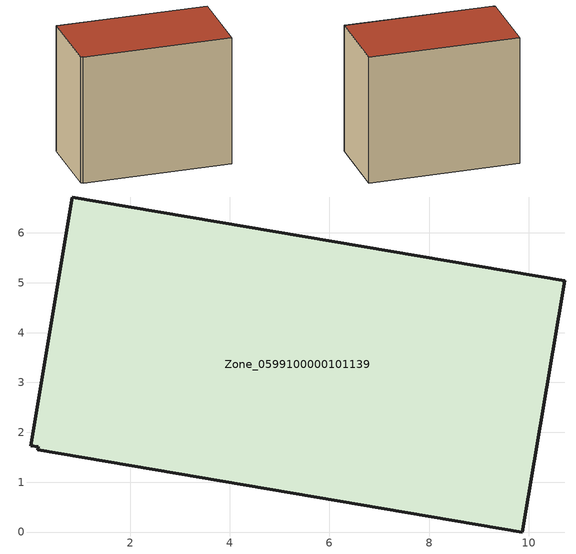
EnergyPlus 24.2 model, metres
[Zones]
Zone_0599100000101139
 floor ground (C_G): 9.87,0 0.15,1.65 0.16,1.71 0.01,1.73 0.84,6.72 10.72,5.04 z0
 wall outside (C_F): 9.87,0 10.72,5.04 0.84,6.72 0.01,1.73 0.16,1.71 0.15,1.65 9.87,0 z0:8.73
 roof outside (C_R): 0.15,1.65 9.87,0 10.72,5.04 0.84,6.72 0.01,1.73 0.16,1.71 z8.73
[BUILDING]
Pand.0599100000101139: North Axis=0; Terrain=City; Loads Convergence Tolerance Value=0.04; Temperature Convergence Tolerance Value=0.4; Solar Distribution=FullExterior; Maximum Number of Warmup Days=25; Minimum Number of Warmup Days=1
[Site:Location]
Rotterdam.The.Hague.AP_ZH_NLD Design_Conditions: Latitude=51.96; Longitude=4.45; Time Zone=1; Elevation=-4.5
[SITE:GROUNDTEMPERATURE:BUILDINGSURFACE]
18, 18, 18, 18, 18, 18, 18, 18, 18, 18, 18, 18
[MATERIAL] Thermal Absorptance=0.9; Solar Absorptance=0.7; Visible Absorptance=0.7
Name | Roughness | Thickness | Conductivity | Density | Specific Heat
G.TI.1975-1991 | MediumSmooth | 0.15 | 0.288461 | 540 | 1210
F.TI.1975-1991 | Rough | 0.3 | 0.230769 | 1920 | 840
R.TI.1975-1991 | MediumRough | 0.2 | 0.153846 | 1500 | 1000
[CONSTRUCTION]
C_G: G.TI.1975-1991
C_F: F.TI.1975-1991
C_R: R.TI.1975-1991
[ZONE]
Zone_0599100000101139: Type=1; Multiplier=1; Ceiling Height=Autocalculate; Volume=Autocalculate; Floor Area=autocalculate; Part of Total Floor Area=Yes
[ZONEINFILTRATION:DESIGNFLOWRATE]
Infil_Zone_0599100000101139: Zone or ZoneList or Space or SpaceList=Zone_0599100000101139; Schedule=AlwaysOn; Design Flow Rate Calculation Method=Flow/Area; Flow Rate per Floor Area=0.003; Constant Term Coefficient=1; Temperature Term Coefficient=0; Velocity Term Coefficient=0; Velocity Squared Term Coefficient=0
[HVACTEMPLATE:ZONE:IDEALLOADSAIRSYSTEM]
Zone_0599100000101139: Maximum Heating Supply Air Temperature=50; Minimum Cooling Supply Air Temperature=13; Maximum Heating Supply Air Humidity Ratio=0.0156; Minimum Cooling Supply Air Humidity Ratio=0.0077; Heating Limit=NoLimit; Cooling Limit=NoLimit; Dehumidification Control Type=ConstantSensibleHeatRatio; Cooling Sensible Heat Ratio=0.7; Dehumidification Setpoint=60; Humidification Control Type=None; Humidification Setpoint=30; Outdoor Air Method=None; Outdoor Air Flow Rate per Person=0.00944; Outdoor Air Flow Rate per Zone Floor Area=0; Outdoor Air Flow Rate per Zone=0; Demand Controlled Ventilation Type=None; Outdoor Air Economizer Type=NoEconomizer; Heat Recovery Type=None; Sensible Heat Recovery Effectiveness=0.7; Latent Heat Recovery Effectiveness=0.65
[ZONECONTROL:THERMOSTAT]
ThermostatControl_Zone_0599100000101139: Zone or ZoneList=Zone_0599100000101139; Control Type Schedule=DualSetpointControlType; Control 1=Thermostat_Zone_0599100000101139; Temperature Difference Between Cutout And Setpoint=0
[THERMOSTATSETPOINT:DUALSETPOINT]
Thermostat_Zone_0599100000101139: Heating Setpoint Temperature Schedule=HeatingSetpoint_Zone_0599100000101139; Cooling Setpoint Temperature Schedule=CoolingSetpoint_Zone_0599100000101139
[SCHEDULE:COMPACT]
HeatingSetpoint_Zone_0599100000101139: Through: 12/31, For: AllDays, Until: 24:00, 21
CoolingSetpoint_Zone_0599100000101139: Through: 12/31, For: AllDays, Until: 24:00, 24
DualSetpointControlType: Through: 12/31, For: AllDays, Until: 24:00, 4
AlwaysOn: Through: 12/31, For: AllDays, Until: 24:00, 1
